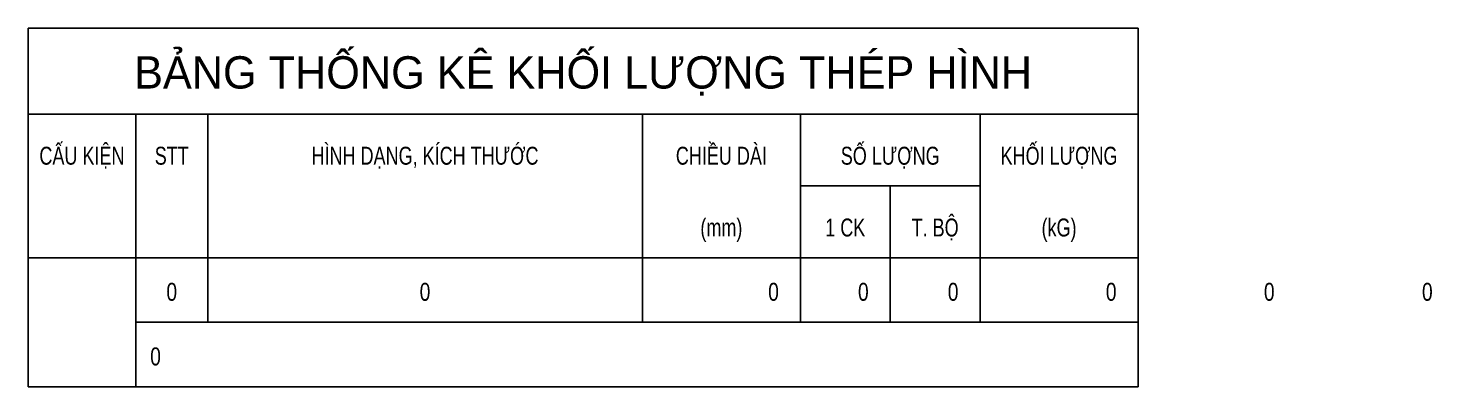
# Model space of a CAD drawing. Header units: inches. Extents: x -3538 to 66114, y -2541134 to 4288.
# Drawn here: x -974.2 to -778.8, y 393.8 to 443.8 of the extents above; entities that cross this region are included whole.
import ezdxf
from ezdxf.enums import TextEntityAlignment as Align

# ---------------------------------------------------------------- set-up
doc = ezdxf.new("R2010")
doc.units = ezdxf.units.IN
doc.header["$MEASUREMENT"] = 0
for name, color, linetype in [('KCS_BORDER', 2, 'Continuous'), ('KCS_CHI', 8, 'Continuous'), ('KCS_TEXT_TK', 2, 'Continuous'), ('KCS_THONGKE', 5, 'Continuous')]:
    doc.layers.add(name, color=color, linetype=linetype)
doc.styles.add('KCS_BIGTEXT', font='3t-unicode.shx', dxfattribs={"width": 0.75})
doc.styles.add('KCS_SMTEXT', font='3t-unicode.shx', dxfattribs={"width": 0.7})

# ---------------------------------------------------------------- blocks, each defined once
blk = doc.blocks.new('STK_UNIT')
at = {"layer": 'KCS_BORDER'}
for p, q in [((0, 0), (0, -9)), ((154.5, 0), (154.5, -9))]:
    blk.add_line(p, q, dxfattribs=at)
at = {"layer": 'KCS_BORDER', "color": 5}
for p, q in [((15, 0), (154.5, 0)), ((15, -9), (154.5, -9))]:
    blk.add_line(p, q, dxfattribs=at)
at = {"layer": 'KCS_BORDER', "color": 2}
for p, q in [((15, 0), (15, -9)), ((25, 0), (25, -9)), ((85.5, 0), (85.5, -9)), ((107.5, 0), (107.5, -9)), ((120, 0), (120, -9)), ((132.5, 0), (132.5, -9))]:
    blk.add_line(p, q, dxfattribs=at)
at = {"layer": 'KCS_BORDER', "color": 5, "style": 'KCS_SMTEXT', "width": 0.7}
blk.add_attdef('TYPE', (85.49, -9), '', height=0.025, rotation=90, dxfattribs=at)
at = {"layer": 'KCS_TEXT_TK', "style": 'KCS_SMTEXT', "width": 0.8}
for tag, p in [('SH', (20, -6)), ('SHOW', (55.25, -6))]:
    blk.add_attdef(tag, text='', height=2.5, dxfattribs=at).set_placement(p, align=Align.CENTER)
for tag, p in [('DAI', (104.5, -6)), ('SL1', (117, -6)), ('SLA', (129.5, -6)), ('TL', (151.5, -6))]:
    blk.add_attdef(tag, text='', height=2.5, dxfattribs=at).set_placement(p, align=Align.RIGHT)
blk = doc.blocks.new('STK_THKL')
at = {"layer": 'KCS_BORDER'}
for p, q in [((0, 0), (0, -9)), ((154.5, 0), (154.5, -9)), ((0, -9), (154.5, -9))]:
    blk.add_line(p, q, dxfattribs=at)
at = {"layer": 'KCS_BORDER', "color": 5}
blk.add_line((15, 0), (154.5, 0), dxfattribs=at)
at = {"layer": 'KCS_BORDER', "color": 2}
blk.add_line((15, 0), (15, -9), dxfattribs=at)
at = {"layer": 'KCS_BORDER', "color": 5, "style": 'KCS_SMTEXT', "width": 0.7}
blk.add_attdef('TYPE', (85.49, -9), '', height=0.025, rotation=90, dxfattribs=at)
at = {"layer": 'KCS_TEXT_TK', "style": 'KCS_SMTEXT', "width": 0.8}
blk.add_attdef('TL', (17, -6), '', height=2.5, dxfattribs=at)
blk = doc.blocks.new('STK_TITLE')
at = {"layer": 'KCS_BORDER'}
for p, q in [((0, -32), (0, 0)), ((0, 0), (154.5, 0)), ((154.5, 0), (154.5, -32)), ((0, -12), (154.5, -12)), ((0, -32), (154.5, -32))]:
    blk.add_line(p, q, dxfattribs=at)
at = {"layer": 'KCS_BORDER', "color": 2}
for p, q in [((15, -32), (15, -12)), ((25, -32), (25, -12)), ((85.5, -12), (85.5, -32)), ((107.5, -12), (107.5, -32)), ((132.5, -12), (132.5, -32)), ((107.5, -22), (132.5, -22)), ((120, -22), (120, -32))]:
    blk.add_line(p, q, dxfattribs=at)
at = {"layer": 'KCS_CHI'}
blk.add_line((107.5, -22), (132.5, -22), dxfattribs=at)
at = {"layer": 'KCS_TEXT_TK', "color": 4, "style": 'KCS_BIGTEXT'}
blk.add_text('BẢNG THỐNG KÊ KHỐI LƯỢNG THÉP HÌNH', height=4.5, dxfattribs=at).set_placement((77.25, -6), align=Align.MIDDLE)
at = {"layer": 'KCS_TEXT_TK', "style": 'KCS_SMTEXT', "width": 0.75}
for s, p in [('CẤU KIỆN', (7.5, -19.04)), ('STT', (20, -19.04)), ('HÌNH DẠNG, KÍCH THƯỚC', (55.25, -19.04)), ('CHIỀU DÀI', (96.5, -19.04)), ('SỐ LƯỢNG', (120, -19.04)), ('KHỐI LƯỢNG', (143.5, -19.04)), ('(mm)', (96.5, -29.04)), ('1 CK', (113.75, -29.04)), ('T. BỘ', (126.25, -29.04)), ('(kG)', (143.5, -29.04))]:
    blk.add_text(s, height=2.5, dxfattribs=at).set_placement(p, align=Align.CENTER)

msp = doc.modelspace()

# ---------------------------------------------------------------- block references
at = {"layer": 'KCS_BORDER'}
msp.add_blockref('STK_TITLE', (-974.17, 443.78), dxfattribs=at)
ref = msp.add_blockref('STK_UNIT', (-974.17, 411.78), dxfattribs=at)
ref.add_attrib('SHOW', '0', dxfattribs={"layer": 'KCS_THONGKE', "height": 2.5, "style": 'KCS_SMTEXT', "width": 0.8}).set_placement((-918.92, 405.78), align=Align.CENTER)
ref.add_attrib('SH', '0', dxfattribs={"layer": 'KCS_THONGKE', "height": 2.5, "style": 'KCS_SMTEXT', "width": 0.8}).set_placement((-954.17, 405.78), align=Align.CENTER)
ref.add_attrib('DAI', '0', dxfattribs={"layer": 'KCS_THONGKE', "height": 2.5, "style": 'KCS_SMTEXT', "width": 0.8}).set_placement((-869.67, 405.78), align=Align.RIGHT)
ref.add_attrib('SL1', '0', dxfattribs={"layer": 'KCS_THONGKE', "height": 2.5, "style": 'KCS_SMTEXT', "width": 0.8}).set_placement((-857.17, 405.78), align=Align.RIGHT)
ref.add_attrib('SLA', '0', dxfattribs={"layer": 'KCS_THONGKE', "height": 2.5, "style": 'KCS_SMTEXT', "width": 0.8}).set_placement((-844.67, 405.78), align=Align.RIGHT)
ref.add_attrib('TL', '0', dxfattribs={"layer": 'KCS_THONGKE', "height": 2.5, "style": 'KCS_SMTEXT', "width": 0.8}).set_placement((-778.67, 405.78), align=Align.RIGHT)
ref.add_attrib('TYPE', '1', (-888.67, 402.78), dxfattribs={"color": 5, "height": 0.025, "rotation": 90, "style": 'KCS_SMTEXT', "width": 0.7})
ref.add_attrib('TCD', '0', dxfattribs={"layer": 'KCS_THONGKE', "height": 2.5, "style": 'KCS_SMTEXT', "width": 0.8}).set_placement((-822.67, 405.78), align=Align.RIGHT)
ref.add_attrib('TDT', '0', dxfattribs={"layer": 'KCS_THONGKE', "height": 2.5, "style": 'KCS_SMTEXT', "width": 0.8}).set_placement((-800.67, 405.78), align=Align.RIGHT)
ref = msp.add_blockref('STK_THKL', (-974.17, 402.78), dxfattribs=at)
ref.add_attrib('TYPE', '0', (-888.67, 393.78), dxfattribs={"color": 5, "height": 0.025, "rotation": 90, "style": 'KCS_SMTEXT', "width": 0.7})
ref.add_attrib('TL', '0', (-957.17, 396.78), dxfattribs={"layer": 'KCS_THONGKE', "height": 2.5, "style": 'KCS_SMTEXT', "width": 0.8})

doc.saveas('drawing.dxf')
